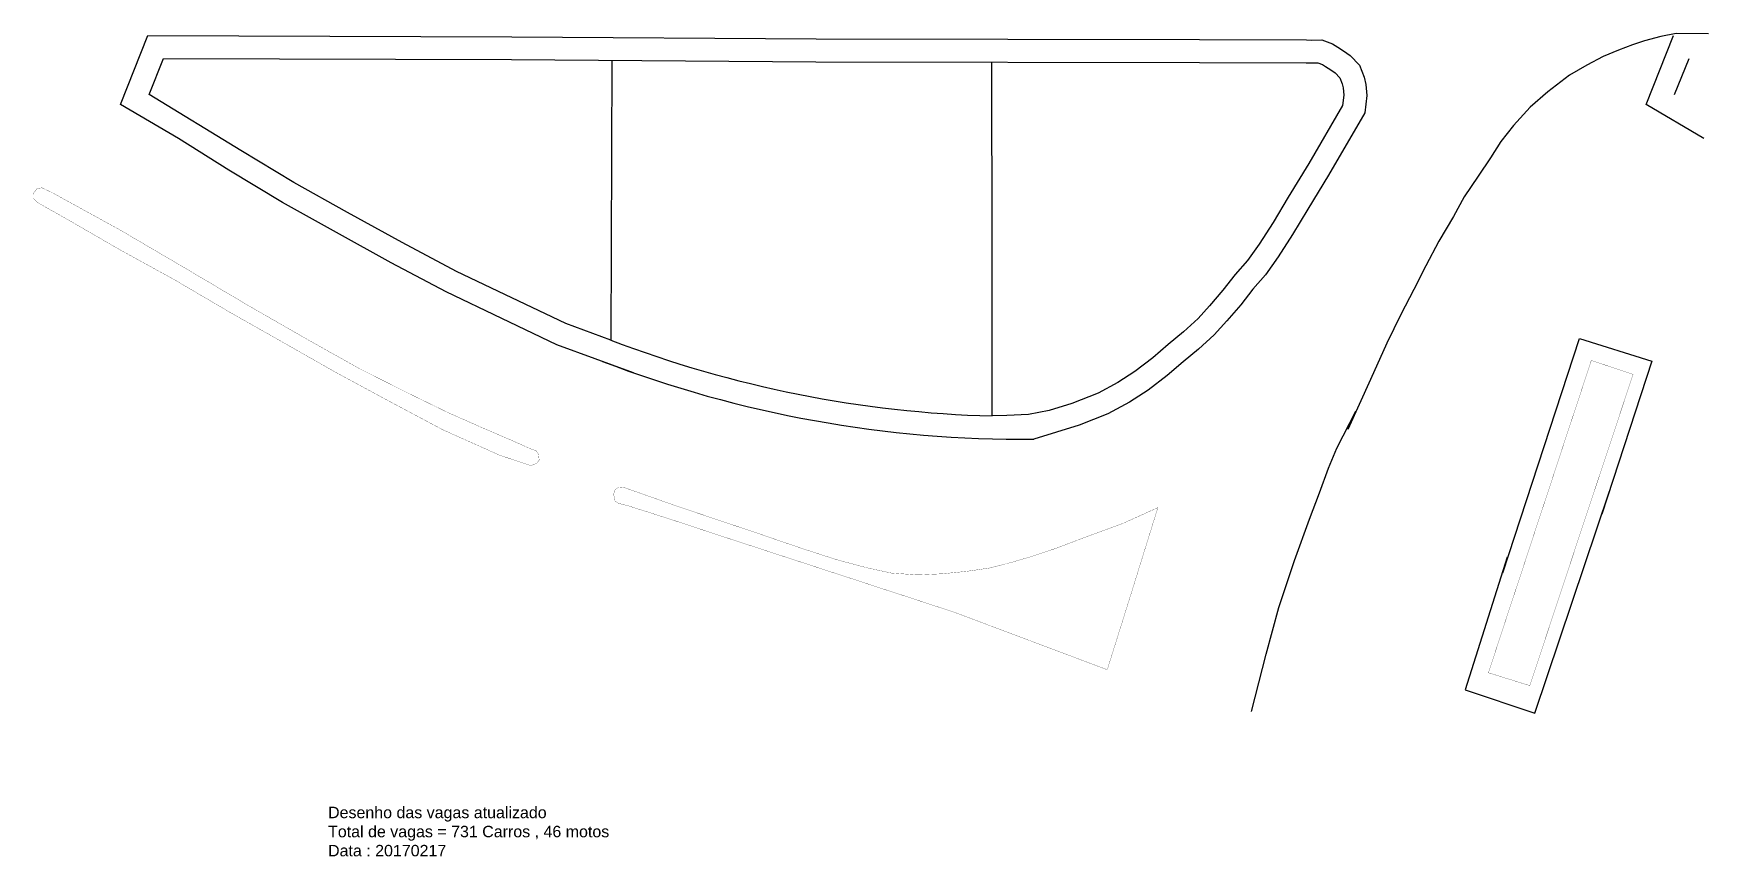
# Model space of a CAD drawing. Header units: metres. Extents: x -331 to 2982, y 362 to 2539.
# Drawn here: x 707 to 926.6, y 639.5 to 747.4 of the extents above; entities that cross this region are included whole.
import ezdxf

# ---------------------------------------------------------------- set-up
doc = ezdxf.new("R2010")
doc.units = ezdxf.units.M
doc.layers.add('Pis', color=251, linetype='Continuous')
doc.styles.get("Standard").update_dxf_attribs({"font": 'arial.ttf', "height": 0.3})

msp = doc.modelspace()

# ---------------------------------------------------------------- linework, layer by layer
at = {"layer": 'Pis'}
for p, q in [((718.42, 738.105), (722.017, 747.146)), ((722.017, 747.146), (769.707, 746.971)), ((769.707, 746.971), (809.6, 746.699)), ((809.6, 746.699), (859.87, 746.605)), ((859.87, 746.605), (873.888, 746.556)), ((920.337, 747.008), (918.194, 746.454)), ((918.42, 738.105), (922.017, 747.146)), ((922.363, 747.393), (920.337, 747.008)), ((926.595, 747.335), (922.363, 747.393)), ((873.888, 746.556), (874.558, 746.542)), ((874.558, 746.542), (875.896, 746.554)), ((875.896, 746.554), (877.313, 746.044)), ((877.313, 746.044), (878.02, 745.585)), ((878.02, 745.585), (878.732, 745.133)), ((878.732, 745.133), (879.626, 744.51)), ((879.626, 744.51), (880.85, 743.237)), ((914.779, 745.195), (912.803, 744.37)), ((916.645, 745.893), (914.779, 745.195)), ((918.194, 746.454), (916.645, 745.893)), ((722.159, 739.388), (724.049, 744.139)), ((724.049, 744.139), (769.691, 743.971)), ((769.691, 743.971), (809.587, 743.699)), ((782.841, 743.881), (782.68, 707.217)), ((809.587, 743.699), (859.862, 743.605)), ((832.684, 719.13), (832.663, 743.656)), ((859.862, 743.605), (873.851, 743.556)), ((873.851, 743.556), (874.54, 743.542)), ((874.54, 743.542), (875.385, 743.549)), ((875.385, 743.549), (875.971, 743.338)), ((875.971, 743.338), (876.4, 743.06)), ((876.4, 743.06), (877.07, 742.635)), ((877.07, 742.635), (877.668, 742.218)), ((877.668, 742.218), (878.271, 741.591)), ((880.85, 743.237), (881.46, 741.667)), ((910.66, 743.265), (908.385, 741.933)), ((912.803, 744.37), (910.66, 743.265)), ((922.159, 739.388), (924.049, 744.139)), ((878.271, 741.591), (878.587, 740.776)), ((878.587, 740.776), (878.707, 740.266)), ((878.707, 740.266), (878.782, 739.309)), ((881.46, 741.667), (881.68, 740.729)), ((881.68, 740.729), (881.795, 739.258)), ((908.385, 741.933), (905.539, 739.743)), ((726, 733.651), (718.42, 738.105)), ((734.173, 732.044), (722.159, 739.388)), ((878.632, 737.972), (874.216, 730.376)), ((878.782, 739.309), (878.632, 737.972)), ((881.795, 739.258), (881.543, 737.011)), ((905.539, 739.743), (903.196, 737.733)), ((926, 733.651), (918.42, 738.105)), ((881.543, 737.011), (876.792, 728.838)), ((903.196, 737.733), (901.019, 735.35)), ((732.601, 729.489), (726, 733.651)), ((901.019, 735.35), (899.387, 733.222)), ((741.152, 727.856), (734.173, 732.044)), ((899.387, 733.222), (897.996, 731.087)), ((739.648, 725.26), (732.601, 729.489)), ((874.216, 730.376), (871.485, 725.922)), ((897.996, 731.087), (896.391, 728.675)), ((748.181, 723.928), (741.152, 727.856)), ((876.792, 728.838), (874.053, 724.37)), ((896.391, 728.675), (894.544, 725.971)), ((746.724, 721.305), (739.648, 725.26)), ((871.485, 725.922), (869.526, 722.633)), ((894.544, 725.971), (893.147, 723.391)), ((755.33, 719.982), (748.181, 723.928)), ((869.526, 722.633), (867.684, 719.783)), ((874.053, 724.37), (872.075, 721.051)), ((893.147, 723.391), (891.258, 720.192)), ((753.902, 717.343), (746.724, 721.305)), ((872.075, 721.051), (870.17, 718.103)), ((762.453, 716.201), (755.33, 719.982)), ((832.668, 697.27), (832.684, 719.13)), ((867.684, 719.783), (866.164, 717.63)), ((870.17, 718.103), (868.516, 715.76)), ((891.258, 720.192), (889.544, 716.923)), ((761.105, 713.52), (753.902, 717.343)), ((769.697, 712.759), (762.453, 716.201)), ((866.164, 717.63), (864.529, 715.799)), ((889.544, 716.923), (887.974, 713.862)), ((862.938, 713.744), (861.191, 711.712)), ((864.529, 715.799), (862.938, 713.744)), ((866.837, 713.879), (865.263, 711.846)), ((868.516, 715.76), (866.837, 713.879)), ((887.974, 713.862), (886.244, 710.564)), ((768.407, 710.051), (761.105, 713.52)), ((776.794, 709.368), (769.697, 712.759)), ((861.191, 711.712), (859.677, 710.019)), ((865.263, 711.846), (863.447, 709.733)), ((775.629, 706.599), (768.407, 710.051)), ((782.68, 707.217), (776.794, 709.368)), ((859.677, 710.019), (857.756, 708.291)), ((863.447, 709.733), (861.804, 707.897)), ((886.244, 710.564), (884.429, 706.808)), ((857.756, 708.291), (855.772, 706.644)), ((861.804, 707.897), (859.718, 706.021)), ((899.639, 676.707), (909.703, 707.401)), ((909.703, 707.401), (919.144, 704.429)), ((785.661, 702.933), (775.629, 706.599)), ((853.743, 704.885), (851.388, 703.109)), ((855.772, 706.644), (853.743, 704.885)), ((859.718, 706.021), (857.713, 704.356)), ((884.429, 706.808), (882.266, 702.031)), ((851.388, 703.109), (849.172, 701.636)), ((857.713, 704.356), (855.632, 702.552)), ((919.144, 704.429), (912.63, 684.416)), ((849.172, 701.636), (846.585, 700.258)), ((853.123, 700.66), (850.711, 699.057)), ((855.632, 702.552), (853.123, 700.66)), ((882.266, 702.031), (879.293, 695.511)), ((843.117, 698.9), (840.164, 697.988)), ((846.585, 700.258), (843.117, 698.9)), ((850.711, 699.057), (847.842, 697.529)), ((834.605, 697.33), (832.668, 697.27)), ((837.436, 697.477), (834.605, 697.33)), ((840.164, 697.988), (837.436, 697.477)), ((847.842, 697.529), (844.109, 696.066)), ((877.872, 693.039), (880.361, 697.884)), ((844.109, 696.066), (838.139, 694.222)), ((876.799, 690.405), (877.872, 693.039)), ((875.605, 687.179), (876.799, 690.405)), ((903.822, 658.3), (913.605, 687.393)), ((874.266, 683.741), (875.605, 687.179)), ((872.328, 678.338), (874.266, 683.741)), ((900.217, 678.75), (894.693, 661.377)), ((870.268, 672.146), (872.328, 678.338)), ((868.609, 666.039), (870.268, 672.146)), ((866.672, 658.533), (868.609, 666.039)), ((894.693, 661.377), (903.822, 658.3))]:
    msp.add_line(p, q, dxfattribs=at)
at = {"layer": 'Pis', "const_width": 0.03}
for points in [[(766.326, 695.507), (761.325, 697.719), (755.748, 700.438), (749.701, 703.492), (743.258, 707.098), (735.407, 711.6), (726.887, 716.64), (718.473, 721.576), (709.456, 726.536), (708.115, 727.165), (707.494, 727.089), (707.041, 726.518), (707.022, 725.771), (707.473, 725.314), (707.938, 725.009), (711.463, 723.023), (718.429, 718.996), (725.364, 715.189), (732.844, 710.803), (739.72, 706.911), (746.548, 703.028), (753.563, 699.238), (760.664, 695.457), (768.167, 692.101), (772.217, 690.766), (772.964, 691.038), (773.3, 691.462), (773.217, 692.236), (772.913, 692.688), (772.171, 692.966), (769.217, 694.277)], [(903.162, 661.922), (897.74, 663.612), (911.228, 704.538), (916.708, 702.732)], [(847.773, 664.005), (850.964, 674.175), (854.407, 685.251), (849.837, 683.188), (844.888, 681.371), (840.969, 679.888), (837.572, 678.766), (834.87, 677.978), (832.289, 677.329), (829.435, 676.913), (826.214, 676.583), (822.927, 676.431), (819.488, 676.674), (816.296, 677.363), (812.421, 678.393), (808.085, 679.786), (801.876, 681.911), (790.939, 685.59), (784.578, 687.84), (783.746, 687.918), (783.245, 687.601), (783.074, 687.024), (783.207, 686.152), (783.721, 685.793), (784.293, 685.676), (784.99, 685.487), (789.822, 683.95), (799.857, 680.648), (811.211, 676.941), (827.705, 671.549)]]:
    msp.add_lwpolyline(points, close=True, dxfattribs=at)
at = {"layer": 'Pis'}
for radius, end in [(151.043, 268.45973), (154.043, 270.52484)]:
    msp.add_arc((836.728, 848.258), radius, 249.03298, end, dxfattribs=at)

# ---------------------------------------------------------------- texts
at = {"layer": 'Pis', "insert": (745.624, 642.788), "char_height": 1.5, "width": 39.31165, "attachment_point": 4}
msp.add_mtext('{\\C256;Desenho das vagas atualizado\\PTotal de vagas = 731 Carros , 46 motos\\PData : 20170217}', dxfattribs=at)

doc.saveas('drawing.dxf')
